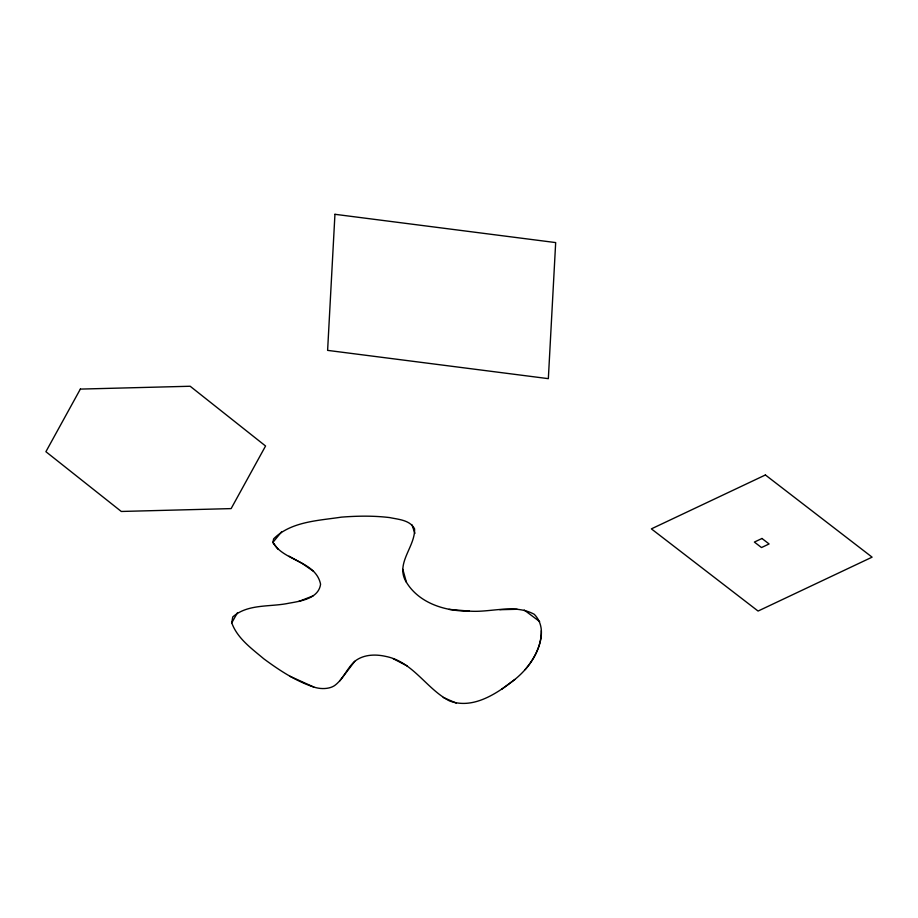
<?xml version="1.0" encoding="UTF-8"?>
<svg xmlns="http://www.w3.org/2000/svg" width="918" height="918" viewBox="0 0 918 918"><rect width="100%" height="100%" fill="white"/><g stroke="black" fill="none" stroke-linecap="round" stroke-linejoin="round"><path stroke-width="1.38" d="M541.333 630.677C541.459 650.219 529.525 667.535 514.837 679.469C496.936 693.538 473.195 709.66 449.556 700.95C426.388 688.89 412.997 661.809 385.916 656.439C375.462 654.041 363.471 654.362 354.738 661.327C347.096 668.224 343.504 678.551 335.391 684.977A18.658 11.36 9.8 0 1 313.807 687.054C295.516 680.972 279.256 670.209 263.845 658.849C251.658 648.533 237.372 638.435 231.749 622.84L232.747 616.953C247.734 603.596 270.271 607.177 288.78 603.241C300.473 601.164 318.638 598.72 320.577 584.192C315.7 560.783 283.513 561.242 272.91 542.389L273.633 538.855C290.903 521.447 318.42 520.655 341.358 517.144C357.458 515.882 373.683 515.641 389.737 517.591C398.412 519.45 409.967 519.967 414.569 528.837C415.315 547.059 394.671 563.79 406.433 582.322C419.342 603.505 445.769 611.411 469.35 611.113C490.728 612.811 514.47 603.47 534.276 614.314C549.618 630.012 537.214 655.819 525.073 669.658M231.749 622.84L237.498 612.65M339.821 680.892L354.738 661.327M281.516 531.889L272.91 542.389L278.039 549.285M501.687 689.269L514.837 679.469M298.74 601.462L313.004 595.931M499.817 609.701L517.167 609.277M448.994 609.368L469.35 611.113M443.233 697.439L456.292 703.119M290.054 676.325L313.807 687.054M393.111 658.642L407.041 665.883M289.067 556.193L302.148 563.423L313.474 571.271M524.212 610.034L539.646 621.555M412.01 524.935L414.913 533.404M402.818 569.389L406.433 582.322M334.944 214.296L327.611 350.378L548.344 378.652L555.677 242.582L334.944 214.296M80.348 389.094L45.9 451.702L121.291 511.464L231.129 508.606L265.566 445.999L190.175 386.249L80.348 389.094M765.405 474.973L651.378 528.871L758.073 611.055L872.1 557.157L765.405 474.973M761.986 538.476L754.378 542.068L761.492 547.553L769.089 543.961L761.986 538.476"/></g></svg>
